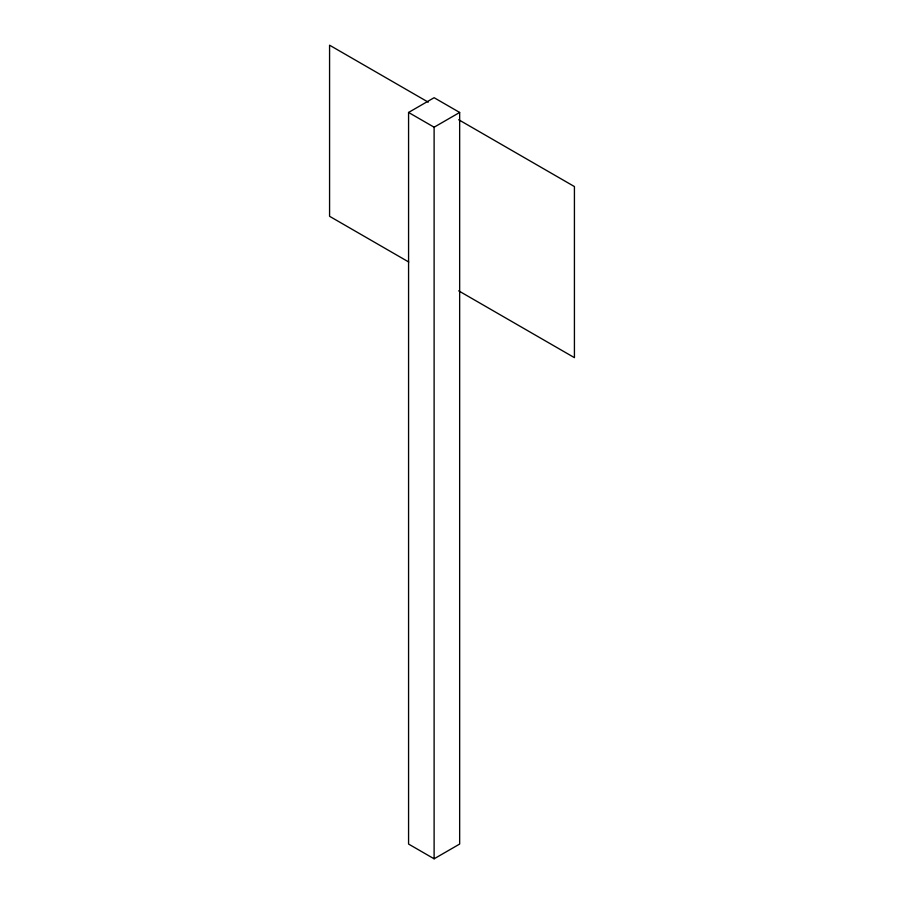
<?xml version="1.0" encoding="UTF-8"?>
<svg xmlns="http://www.w3.org/2000/svg" width="904" height="904" viewBox="0 0 904 904"><rect width="100%" height="100%" fill="white"/><g stroke="black" fill="none" stroke-linecap="round" stroke-linejoin="round"><path stroke-width="1.36" d="M408.574 112.458L434.112 97.711L459.661 112.458L459.661 844.053L434.112 858.8L408.574 844.053L408.574 112.458L434.112 127.204L459.661 112.458M428.247 102.163L329.576 45.2L329.576 216.293L408.755 262.013M458.701 119.746L574.424 186.563L574.424 357.656L458.701 290.851M434.112 127.204L434.112 858.8"/></g></svg>
